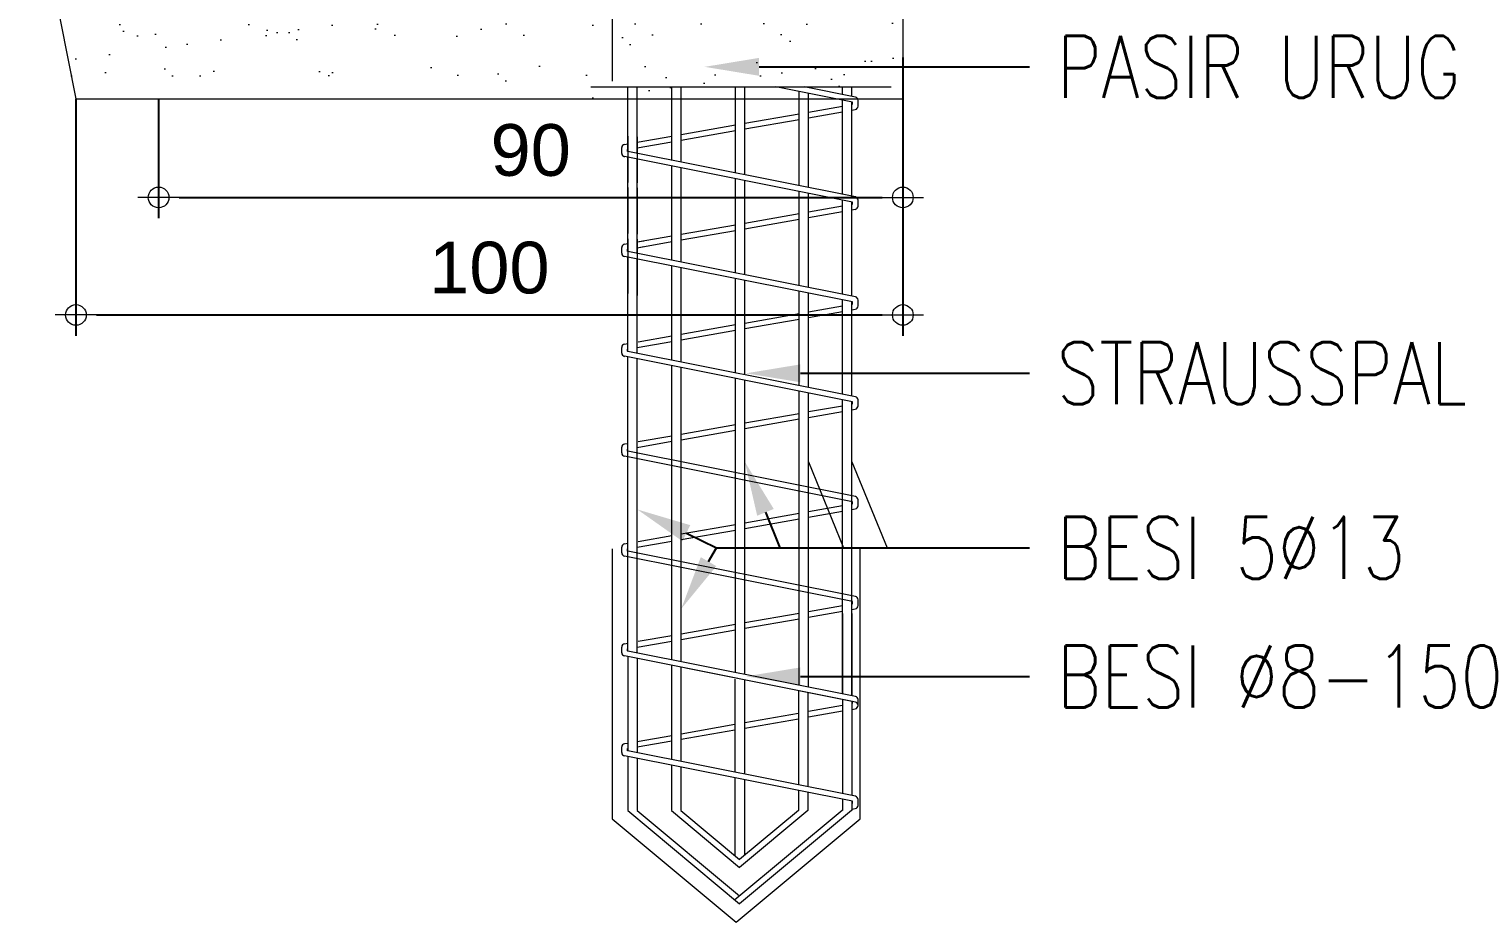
# Model space of a CAD drawing. Header units: millimetres. Extents: x -11 to 1625, y -267 to 180.
# Drawn here: x 833.01 to 840, y 18.57 to 22.89 of the extents above; entities that cross this region are included whole.
import ezdxf
from ezdxf import colors
from ezdxf.entities.mleader import LeaderData, LeaderLine
from ezdxf.math import Vec2, Vec3

# ---------------------------------------------------------------- set-up
doc = ezdxf.new("R2010")
doc.units = ezdxf.units.MM
doc.linetypes.add('DASHDOT', pattern=[1, 0.5, -0.25, 0, -0.25])
for name, color, linetype, lineweight in [('ars', 11, 'Continuous', 5), ('ARSIR BETON', 47, 'Continuous', 5), ('dinding', 5, 'Continuous', 15), ('TEXT KETERANGAN', 7, 'Continuous', 9), ('u', 6, 'Continuous', 20)]:
    doc.layers.add(name, color=color, linetype=linetype, lineweight=lineweight)
doc.styles.add('ATTR', font='romans.shx', dxfattribs={"width": 0.8, "height": 1.735066})
doc.styles.get("Standard").update_dxf_attribs({"font": 'ARIALUNI.TTF'})
doc.dimstyles.new('SK-25', dxfattribs={"dimtxt": 0.25, "dimasz": 0.1, "dimexe": 0.1, "dimexo": 0, "dimgap": 0.1, "dimtad": 1, "dimdec": 0, "dimlfac": 25, "dimzin": 12, "dimdsep": 46, "dimtxsty": 'Standard', "dimblk": 'BULAT', "dimcen": 0.1, "dimclrd": 256, "dimadec": 0, "dimazin": 3, "dimtfac": 1, "dimtdec": 0, "dimtofl": 0, "dimtmove": 0, "dimatfit": 3, "dimldrblk": 'BULAT', "dimfxl": 0, "dimtolj": 1, "dimtzin": 0, "dimarcsym": 0})

# ---------------------------------------------------------------- blocks, each defined once
blk = doc.blocks.new('BULAT')
for p, q in [((0, -1), (0, 1)), ((-1, 0), (1, 0))]:
    blk.add_line(p, q)
blk.add_circle((0, 0), 0.5)
blk = doc.blocks.new('*D869')
at = {"layer": 'Defpoints', "color": 0}
for p in [(837.2398, 22.7558), (833.6375, 22.5558), (837.2398, 22.0783)]:
    blk.add_point(p, dxfattribs=at)
at = {"layer": 'u', "color": 0, "lineweight": -2}
for p, q in [((837.2398, 22.7558), (837.2398, 21.9783)), ((833.6375, 22.5558), (833.6375, 21.9783))]:
    blk.add_line(p, q, dxfattribs=at)
at = {"layer": 'u', "lineweight": -2}
blk.add_line((833.7375, 22.0783), (837.1398, 22.0783), dxfattribs=at)
at = {"layer": 'u', "lineweight": -2, "xscale": 0.1, "yscale": 0.1, "zscale": 0.1, "rotation": 180}
blk.add_blockref('BULAT', (833.6375, 22.0783), dxfattribs=at)
at = {"layer": 'u', "lineweight": -2, "xscale": 0.1, "yscale": 0.1, "zscale": 0.1}
blk.add_blockref('BULAT', (837.2398, 22.0783), dxfattribs=at)
at = {"layer": 'u', "color": 0, "insert": (835.4386, 22.3061), "char_height": 0.25, "attachment_point": 5}
blk.add_mtext('\\A1;90', dxfattribs=at)
blk = doc.blocks.new('*D870')
at = {"layer": 'Defpoints', "color": 0}
for p in [(833.2372, 22.5558), (837.2398, 22.5558), (837.2398, 21.5096)]:
    blk.add_point(p, dxfattribs=at)
at = {"layer": 'u', "color": 0, "lineweight": -2}
for p, q in [((833.2372, 22.5558), (833.2372, 21.4096)), ((837.2398, 22.5558), (837.2398, 21.4096))]:
    blk.add_line(p, q, dxfattribs=at)
at = {"layer": 'u', "lineweight": -2}
blk.add_line((833.3372, 21.5096), (837.1398, 21.5096), dxfattribs=at)
at = {"layer": 'u', "lineweight": -2, "xscale": 0.1, "yscale": 0.1, "zscale": 0.1, "rotation": 180}
blk.add_blockref('BULAT', (833.2372, 21.5096), dxfattribs=at)
at = {"layer": 'u', "lineweight": -2, "xscale": 0.1, "yscale": 0.1, "zscale": 0.1}
blk.add_blockref('BULAT', (837.2398, 21.5096), dxfattribs=at)
at = {"layer": 'u', "color": 0, "insert": (835.2385, 21.7373), "char_height": 0.25, "attachment_point": 5}
blk.add_mtext('\\A1;100', dxfattribs=at)
blk = doc.blocks.new('STRAUS2')
at = {"layer": 'ars'}
for p, q in [((-0.1315, -1.8601), (-0.1315, -1.7819)), ((-0.1201, -1.8624), (-0.1201, -1.7819)), ((-0.0784, -1.8707), (-0.0784, -1.7819)), ((-0.0669, -1.873), (-0.0669, -1.7819)), ((-0.0014, -1.8861), (-0.0014, -1.7819)), ((0.01, -1.8883), (0.01, -1.7819)), ((0.1401, -1.8004), (0.0477, -1.7819)), ((0.0756, -1.9014), (0.0756, -1.7875)), ((0.1438, -1.7942), (0.082, -1.7819)), ((0.087, -1.9037), (0.087, -1.7897)), ((0.1281, -1.7911), (0.1281, -1.7819)), ((0.1281, -1.9119), (0.1281, -1.798)), ((0.1396, -1.7934), (0.1396, -1.7819)), ((0.147, -1.8052), (0.147, -1.7981)), ((0.01, -1.8258), (0.0756, -1.8143)), ((0.087, -1.8123), (0.1281, -1.805)), ((0.087, -1.8191), (0.1281, -1.8119)), ((0.1396, -1.9142), (0.1396, -1.8002)), ((0.1396, -1.803), (0.1401, -1.8029)), ((0.1396, -1.8099), (0.1437, -1.8091)), ((0.1401, -1.8029), (0.1401, -1.8004)), ((-0.0669, -1.8393), (-0.0014, -1.8278)), ((0.01, -1.8326), (0.0756, -1.8211)), ((-0.1356, -1.8514), (-0.1315, -1.8506)), ((-0.1315, -1.8416), (-0.1315, -1.8973)), ((-0.1201, -1.8486), (-0.0784, -1.8413)), ((-0.1201, -1.8421), (-0.1201, -1.8978)), ((-0.1201, -1.8555), (-0.0784, -1.8481)), ((-0.0669, -1.8461), (-0.0014, -1.8346)), ((-0.1389, -1.8623), (-0.1389, -1.8553)), ((-0.1315, -1.8669), (-0.1356, -1.8662)), ((-0.1321, -1.86), (-0.1321, -1.8574)), ((-0.1321, -1.86), (-0.1321, -1.8574)), ((-0.1321, -1.8576), (-0.1315, -1.8575)), ((-0.1315, -1.8601), (-0.1321, -1.86)), ((-0.1315, -1.8601), (-0.1321, -1.86)), ((0.1438, -1.915), (-0.1315, -1.8601)), ((0.1401, -1.9211), (-0.1315, -1.8669)), ((-0.1315, -1.9809), (-0.1315, -1.8669)), ((-0.1201, -1.9832), (-0.1201, -1.8692)), ((-0.0784, -1.9915), (-0.0784, -1.8775)), ((-0.0669, -1.9938), (-0.0669, -1.8798)), ((-0.1315, -1.9036), (-0.1315, -1.9593)), ((-0.0014, -2.0068), (-0.0014, -1.8929)), ((0.01, -2.0091), (0.01, -1.8952)), ((-0.1315, -1.9177), (-0.1315, -1.9593)), ((-0.1201, -1.9041), (-0.1201, -1.9598)), ((-0.1201, -1.92), (-0.1201, -1.9598)), ((0.0756, -2.0222), (0.0756, -1.9083)), ((0.087, -2.0245), (0.087, -1.9105)), ((0.1281, -2.0327), (0.1281, -1.9188)), ((0.1396, -2.035), (0.1396, -1.921)), ((0.1401, -1.9237), (0.1401, -1.9211)), ((0.147, -1.926), (0.147, -1.9189)), ((0.01, -1.9466), (0.0756, -1.9351)), ((0.087, -1.9331), (0.1281, -1.9258)), ((0.087, -1.9399), (0.1281, -1.9327)), ((0.1396, -1.9238), (0.1401, -1.9237)), ((0.1396, -1.9307), (0.1437, -1.9299)), ((-0.0669, -1.9601), (-0.0014, -1.9486)), ((-0.0669, -1.9669), (-0.0014, -1.9554)), ((0.01, -1.9534), (0.0756, -1.9419)), ((-0.1356, -1.9722), (-0.1315, -1.9714)), ((-0.1315, -1.9656), (-0.1315, -2.0317)), ((-0.1201, -1.9694), (-0.0784, -1.9621)), ((-0.1201, -1.9661), (-0.1201, -2.034)), ((-0.1201, -1.9694), (-0.1122, -1.968)), ((-0.1201, -1.9763), (-0.0784, -1.9689)), ((-0.1389, -1.9831), (-0.1389, -1.9761)), ((-0.1315, -1.9877), (-0.1356, -1.987)), ((-0.1321, -1.9808), (-0.1321, -1.9782)), ((-0.1321, -1.9808), (-0.1321, -1.9782)), ((-0.1321, -1.9784), (-0.1315, -1.9783)), ((-0.1315, -1.9809), (-0.1321, -1.9808)), ((-0.1315, -1.9809), (-0.1321, -1.9808)), ((0.1438, -2.0358), (-0.1315, -1.9809)), ((0.1401, -2.0419), (-0.1315, -1.9877)), ((-0.1315, -2.1017), (-0.1315, -1.9877)), ((-0.1201, -1.9763), (-0.1122, -1.9749)), ((-0.1201, -2.104), (-0.1201, -1.99)), ((-0.0784, -2.1123), (-0.0784, -1.9983)), ((-0.0669, -2.1146), (-0.0669, -2.0006)), ((-0.0014, -2.1276), (-0.0014, -2.0137)), ((0.01, -2.1299), (0.01, -2.016)), ((0.0756, -2.143), (0.0756, -2.0291)), ((0.087, -2.1453), (0.087, -2.0313)), ((0.1281, -2.0935), (0.1281, -2.0396)), ((0.1396, -2.0935), (0.1396, -2.0418)), ((0.1401, -2.0445), (0.1401, -2.0419)), ((0.147, -2.0468), (0.147, -2.0397)), ((0.01, -2.0674), (0.0756, -2.0559)), ((0.087, -2.0539), (0.1281, -2.0466)), ((0.087, -2.0607), (0.1281, -2.0535)), ((0.1396, -2.0446), (0.1401, -2.0445)), ((0.1396, -2.0515), (0.1437, -2.0507)), ((-0.0669, -2.0809), (-0.0014, -2.0694)), ((-0.0669, -2.0877), (-0.0014, -2.0762)), ((0.01, -2.0742), (0.0756, -2.0627)), ((-0.1356, -2.0929), (-0.1315, -2.0922)), ((-0.1315, -2.1017), (-0.1315, -2.0945)), ((-0.1201, -2.0971), (-0.0784, -2.0897)), ((-0.119, -2.09), (-0.0784, -2.0829)), ((0.1281, -2.1535), (0.1281, -2.0935)), ((0.1396, -2.1558), (0.1396, -2.0935)), ((-0.1389, -2.1038), (-0.1389, -2.0969)), ((0.1401, -2.1627), (-0.1357, -2.1077)), ((-0.1321, -2.1016), (-0.1321, -2.099)), ((-0.1321, -2.1016), (-0.1321, -2.099)), ((-0.1321, -2.0992), (-0.1315, -2.0991)), ((-0.1315, -2.1017), (-0.1321, -2.1016)), ((-0.1315, -2.1017), (-0.1321, -2.1016)), ((0.1438, -2.1566), (-0.1315, -2.1017)), ((-0.1315, -2.4641), (-0.1315, -2.1085)), ((-0.1201, -2.4663), (-0.1201, -2.1108)), ((-0.0784, -2.4747), (-0.0784, -2.1191)), ((-0.0669, -2.477), (-0.0669, -2.1214)), ((-0.0014, -2.49), (-0.0014, -2.1345)), ((0.01, -2.4923), (0.01, -2.1368)), ((0.0756, -2.5054), (0.0756, -2.1499)), ((0.087, -2.5077), (0.087, -2.1521)), ((0.1281, -2.5159), (0.1281, -2.1604)), ((0.1396, -2.5182), (0.1396, -2.1626)), ((0.1396, -2.1654), (0.1401, -2.1653)), ((0.1401, -2.1653), (0.1401, -2.1627)), ((0.147, -2.1676), (0.147, -2.1605)), ((0.01, -2.1882), (0.0756, -2.1767)), ((0.087, -2.1746), (0.1281, -2.1674)), ((0.087, -2.1815), (0.1281, -2.1743)), ((0.1396, -2.1723), (0.1437, -2.1715)), ((-0.0669, -2.2017), (-0.0014, -2.1902)), ((-0.0669, -2.2085), (-0.0014, -2.197)), ((0.01, -2.195), (0.0756, -2.1835)), ((-0.1389, -2.2246), (-0.1389, -2.2177)), ((-0.1389, -2.2246), (-0.1389, -2.2177)), ((-0.1356, -2.2137), (-0.1315, -2.213)), ((-0.1315, -2.2225), (-0.1315, -2.2153)), ((-0.1201, -2.2179), (-0.0784, -2.2105)), ((-0.119, -2.2108), (-0.0784, -2.2037)), ((0.1281, -2.2743), (0.1281, -2.2143)), ((0.1396, -2.2766), (0.1396, -2.2143)), ((0.1401, -2.2835), (-0.1357, -2.2285)), ((-0.1321, -2.2224), (-0.1321, -2.2198)), ((-0.1321, -2.2224), (-0.1321, -2.2198)), ((-0.1321, -2.22), (-0.1315, -2.2199)), ((-0.1315, -2.2225), (-0.1321, -2.2224)), ((-0.1315, -2.2225), (-0.1321, -2.2224)), ((0.1438, -2.2774), (-0.1315, -2.2225)), ((0.1396, -2.2862), (0.1401, -2.2861)), ((0.1401, -2.2861), (0.1401, -2.2835)), ((0.147, -2.2884), (0.147, -2.2813)), ((0.01, -2.309), (0.0756, -2.2975)), ((0.01, -2.3158), (0.0756, -2.3043)), ((0.087, -2.2954), (0.1281, -2.2882)), ((0.087, -2.3023), (0.1281, -2.2951)), ((0.1396, -2.2931), (0.1437, -2.2923)), ((-0.0669, -2.3225), (-0.0014, -2.311)), ((-0.0669, -2.3293), (-0.0014, -2.3178)), ((-0.1389, -2.3454), (-0.1389, -2.3385)), ((-0.1389, -2.3454), (-0.1389, -2.3385)), ((-0.1356, -2.3345), (-0.1315, -2.3338)), ((-0.1315, -2.3433), (-0.1315, -2.3361)), ((-0.1201, -2.3387), (-0.0784, -2.3313)), ((-0.119, -2.3316), (-0.0784, -2.3245)), ((0.1281, -2.3951), (0.1281, -2.3351)), ((0.1396, -2.3974), (0.1396, -2.3351)), ((0.1401, -2.4043), (-0.1357, -2.3493)), ((-0.1321, -2.3432), (-0.1321, -2.3406)), ((-0.1321, -2.3432), (-0.1321, -2.3406)), ((-0.1321, -2.3408), (-0.1315, -2.3407)), ((-0.1315, -2.3433), (-0.1321, -2.3432)), ((-0.1315, -2.3433), (-0.1321, -2.3432)), ((0.1438, -2.3982), (-0.1315, -2.3433)), ((0.087, -2.4162), (0.1281, -2.409)), ((0.1396, -2.407), (0.1401, -2.4069)), ((0.1401, -2.4069), (0.1401, -2.4043)), ((0.147, -2.4092), (0.147, -2.4021)), ((0.01, -2.4298), (0.0756, -2.4182)), ((0.01, -2.4366), (0.0756, -2.4251)), ((0.087, -2.4231), (0.1281, -2.4159)), ((0.1281, -2.4187), (0.1281, -2.5159)), ((0.1396, -2.4139), (0.1437, -2.4131)), ((0.1396, -2.4187), (0.1396, -2.5182)), ((-0.0669, -2.4433), (-0.0014, -2.4318)), ((-0.0669, -2.4501), (-0.0014, -2.4386)), ((-0.1389, -2.4662), (-0.1389, -2.4593)), ((-0.1389, -2.4662), (-0.1389, -2.4593)), ((-0.1356, -2.4553), (-0.1315, -2.4546)), ((-0.1321, -2.464), (-0.1321, -2.4614)), ((-0.1321, -2.464), (-0.1321, -2.4614)), ((-0.1321, -2.4616), (-0.1315, -2.4615)), ((-0.1315, -2.4641), (-0.1315, -2.4569)), ((-0.1201, -2.4595), (-0.0784, -2.4521)), ((-0.119, -2.4524), (-0.0784, -2.4453)), ((0.1281, -2.5159), (0.1281, -2.4559)), ((0.1396, -2.5182), (0.1396, -2.4559)), ((0.1401, -2.5251), (-0.1357, -2.4701)), ((-0.1315, -2.4641), (-0.1321, -2.464)), ((-0.1315, -2.4641), (-0.1321, -2.464)), ((0.1438, -2.519), (-0.1315, -2.4641)), ((-0.1315, -2.4709), (-0.1315, -2.5849)), ((0.1438, -2.5259), (-0.1315, -2.4709)), ((-0.1201, -2.4732), (-0.1201, -2.5871)), ((-0.0789, -2.4814), (-0.0789, -2.5953)), ((-0.0675, -2.4837), (-0.0675, -2.5976)), ((-0.002, -2.4982), (-0.002, -2.6107)), ((0.0095, -2.4987), (0.0095, -2.613)), ((0.075, -2.5121), (0.075, -2.6261)), ((0.0864, -2.5144), (0.0864, -2.6283)), ((0.087, -2.537), (0.1281, -2.5298)), ((0.1281, -2.5227), (0.1281, -2.6367)), ((0.1396, -2.525), (0.1396, -2.639)), ((0.1396, -2.5278), (0.1401, -2.5277)), ((0.1401, -2.5277), (0.1401, -2.5251)), ((0.147, -2.53), (0.147, -2.5229)), ((0.01, -2.5505), (0.075, -2.5391)), ((0.01, -2.5574), (0.075, -2.546)), ((0.087, -2.5439), (0.1281, -2.5366)), ((0.1396, -2.5347), (0.1437, -2.5339)), ((-0.1201, -2.5734), (-0.0784, -2.5661)), ((-0.0669, -2.5641), (-0.002, -2.5526)), ((-0.0669, -2.5709), (-0.002, -2.5595)), ((-0.1389, -2.587), (-0.1389, -2.5801)), ((-0.1356, -2.5761), (-0.1315, -2.5754)), ((-0.1321, -2.5848), (-0.1321, -2.5822)), ((-0.1321, -2.5848), (-0.1321, -2.5822)), ((-0.1321, -2.5824), (-0.1315, -2.5823)), ((-0.1315, -2.5849), (-0.1321, -2.5848)), ((-0.1315, -2.5849), (-0.1321, -2.5848)), ((0.1438, -2.6398), (-0.1315, -2.5849)), ((-0.1201, -2.5802), (-0.0784, -2.5729)), ((-0.1315, -2.5917), (-0.1356, -2.591)), ((0.1401, -2.6459), (-0.1315, -2.5917)), ((-0.1315, -2.5917), (-0.1315, -2.657)), ((-0.1201, -2.594), (-0.1201, -2.657)), ((-0.0789, -2.6022), (-0.0789, -2.657)), ((-0.0675, -2.6045), (-0.0675, -2.657)), ((-0.002, -2.6176), (-0.002, -2.7116)), ((0.0095, -2.6198), (0.0095, -2.7116)), ((0.075, -2.6329), (0.075, -2.657)), ((0.0864, -2.6352), (0.0864, -2.657)), ((0.1281, -2.6435), (0.1281, -2.657)), ((0.1396, -2.6458), (0.1396, -2.657)), ((0.1396, -2.6486), (0.1401, -2.6485)), ((0.1396, -2.6554), (0.1437, -2.6547)), ((0.1401, -2.6485), (0.1401, -2.6459)), ((0.147, -2.6508), (0.147, -2.6437)), ((-0.1315, -2.657), (0.0037, -2.7697)), ((-0.1201, -2.657), (0.0037, -2.7602)), ((-0.0789, -2.657), (0.0037, -2.7258)), ((-0.0675, -2.657), (0.0037, -2.7163)), ((0.1276, -2.657), (-0.002, -2.7649)), ((0.139, -2.657), (0.0037, -2.7697)), ((0.0864, -2.657), (0.0037, -2.7258)), ((0.075, -2.657), (0.0037, -2.7163))]:
    blk.add_line(p, q, dxfattribs=at)
at = {"layer": 'ars', "linetype": 'DASHDOT'}
for points in [[(-0.15, -1.7748), (-0.15, 0), (0.15, 0), (0.15, -1.7748)], [(-0.1762, -1.7819), (0.1871, -1.7819)], [(-0.1506, -2.3405), (-0.1506, -2.667), (-0.0006, -2.792), (0.1494, -2.667), (0.1494, -2.3405)]]:
    blk.add_lwpolyline(points, dxfattribs=at)
at = {"layer": 'ars'}
for centre, start, end in [((0.143, -1.7981), 0, 78.7118), ((0.143, -1.8052), 279.9625, 0), ((-0.1349, -1.8553), 99.9625, 180), ((-0.1349, -1.8623), 180, 260.0375), ((0.143, -1.9189), 0, 78.7118), ((0.143, -1.926), 279.9625, 0), ((-0.1349, -1.9761), 99.9625, 180), ((-0.1349, -1.9831), 180, 260.0375), ((0.143, -2.0397), 0, 78.7118), ((0.143, -2.0468), 279.9625, 0), ((-0.1349, -2.0969), 99.9625, 180), ((-0.1349, -2.1038), 180, 258.7118), ((0.143, -2.1605), 0, 78.7118), ((0.143, -2.1676), 279.9625, 0), ((-0.1349, -2.2177), 99.9625, 180), ((-0.1349, -2.2246), 180, 258.7118), ((-0.1349, -2.2246), 180, 258.7118), ((0.143, -2.2813), 0, 78.7118), ((0.143, -2.2884), 279.9625, 0), ((-0.1349, -2.3385), 99.9625, 180), ((-0.1349, -2.3454), 180, 258.7118), ((-0.1349, -2.3454), 180, 258.7118), ((0.143, -2.4092), 279.9625, 0), ((0.143, -2.4021), 0, 78.7118), ((-0.1349, -2.4593), 99.9625, 180), ((-0.1349, -2.4662), 180, 258.7118), ((-0.1349, -2.4662), 180, 258.7118), ((0.143, -2.53), 279.9625, 0), ((0.143, -2.5229), 0, 78.7118), ((0.143, -2.5298), 0, 78.7118), ((-0.1349, -2.5801), 99.9625, 180), ((-0.1349, -2.587), 180, 260.0375), ((0.143, -2.6508), 279.9625, 0), ((0.143, -2.6437), 0, 78.7118)]:
    blk.add_arc(centre, 0.00399, start, end, dxfattribs=at)

msp = doc.modelspace()

# ---------------------------------------------------------------- hatches: boundary and pattern name
at = {"layer": 'ARSIR BETON'}
h = msp.add_hatch(dxfattribs=at)
h.set_pattern_fill('AR-SAND', color=256, scale=0.200151, style=0)
h.set_pattern_definition([(37.5, (810.17395, 8.8294), (-0.0126082, 0.385656), [0, -0.3042298, 0, -0.340257, 0, -0.3252457]), (7.5, (810.17395, 8.8294), (0.354223, 0.564856), [0, -0.164124, 0, -0.274207, 0, -0.1050794]), (327.5, (809.92776, 8.8294), (0.623299, 0.0011327), [0, -0.1000756, 0, -0.360272, 0, -0.4703553]), (317.5, (809.92776, 8.8294), (0.60168, 0.175668), [0, -0.0500378, 0, -0.2361784, 0, -0.270204])])
h.paths.add_polyline_path([(833.2371532, 22.5557633), (833.1575574, 22.9560656), (837.2397988, 22.9560656), (837.2397988, 22.5557633)])

# ---------------------------------------------------------------- linework, layer by layer
at = {"layer": 'dinding'}
for p in [(837.2397988, 29.7612057), (833.2371532, 22.5557633)]:
    msp.add_line(p, (837.2397988, 22.5557633), dxfattribs=at)
msp.add_lwpolyline([(831.0246559, 24.9966333), (832.7518127, 24.9966333), (833.2371532, 22.5557633)], dxfattribs=at)
at = {"layer": 'TEXT KETERANGAN'}
for points in [[(836.7828837, 20.7990723), (836.9529361, 20.3832123)], [(836.9932229, 20.7990723), (837.1632753, 20.3832123)]]:
    msp.add_lwpolyline(points, dxfattribs=at)

# ---------------------------------------------------------------- block references
at = {"xscale": 4, "yscale": 4, "zscale": 4}
msp.add_blockref('STRAUS2', (836.4349711, 29.7404688), dxfattribs=at)

# ---------------------------------------------------------------- dimensions: what is measured, and where the dimension line sits
at = {"layer": 'u'}
for base, p1, p2, picture, middle in [((837.2397988, 22.0783373), (833.6374555, 22.5557633), (837.2397988, 22.7557633), '*D869', (835.4386272, 22.3060658)), ((837.2397988, 21.5095729), (833.2371532, 22.5557633), (837.2397988, 22.5557633), '*D870', (835.238476, 21.7373014))]:
    dim = msp.add_linear_dim(base=base, p1=p1, p2=p2, dimstyle='SK-25', dxfattribs=at)
    dim.commit()
    dim.dimension.update_dxf_attribs({"geometry": picture, "text_midpoint": middle})

# ---------------------------------------------------------------- leaders
at = {"layer": 'TEXT KETERANGAN'}
ml = msp.add_multileader_mtext('Standard', dxfattribs=at)
ml.set_content('{\\C90;PASIR URUG}', color=256, style='ATTR')
ml.set_leader_properties()
ml.build(insert=Vec2(0, 0))
ml.multileader.update_dxf_attribs({"text_left_attachment_type": 2, "text_right_attachment_type": 2, "dogleg_length": 2.367, "arrow_head_size": 0.2637542})
ctx = ml.context
ctx.base_point, ctx.char_height, ctx.arrow_head_size, ctx.landing_gap_size, ctx.plane_origin = Vec3(837.8534853, 22.7101278), 0.3, 0.2637542, 0.1318771, Vec3(840.6602713, 21.8059934)
ctx.left_attachment, ctx.right_attachment = 2, 2
notes = []
notes.append((ctx, [(0, (1, 1, 0), (836.8580245, 22.7101278), (1, 0), 0.9954608, [(0, [(836.2805379, 22.7101278)], 0, [])])]))
ctx.mtext.insert, ctx.mtext.flow_direction = Vec3(837.9853624, 22.8601278), 5
ml = msp.add_multileader_mtext('Standard', dxfattribs=at)
ml.set_content('{\\C90;STRAUSSPAL %%C30cm P=3m}', color=256, style='ATTR')
ml.set_leader_properties()
ml.build(insert=Vec2(0, 0))
ml.multileader.update_dxf_attribs({"text_left_attachment_type": 2, "text_right_attachment_type": 2, "dogleg_length": 2.367, "arrow_head_size": 0.2637542})
ctx = ml.context
ctx.base_point, ctx.char_height, ctx.arrow_head_size, ctx.landing_gap_size, ctx.plane_origin = Vec3(837.8534853, 21.2274406), 0.3, 0.2637542, 0.1318771, Vec3(840.8604225, 20.3233062)
ctx.left_attachment, ctx.right_attachment = 2, 2
notes.append((ctx, [(0, (1, 1, 0), (837.0581757, 21.2274406), (1, 0), 0.7953097, [(0, [(836.4806891, 21.2274406)], 0, [])])]))
ctx.mtext.insert, ctx.mtext.flow_direction = Vec3(837.9853624, 21.3774406), 5
ml = msp.add_multileader_mtext('Standard', dxfattribs=at)
ml.set_content('{\\C90;BESI 5%%C13}', color=256, style='ATTR')
ml.set_leader_properties()
ml.build(insert=Vec2(0, 0))
ml.multileader.update_dxf_attribs({"text_left_attachment_type": 2, "text_right_attachment_type": 2, "dogleg_length": 2.367, "arrow_head_size": 0.2637542})
ctx = ml.context
ctx.base_point, ctx.char_height, ctx.arrow_head_size, ctx.landing_gap_size, ctx.plane_origin = Vec3(837.8534853, 20.3832123), 0.3, 0.2637542, 0.1318771, Vec3(840.8604225, 19.4790779)
ctx.left_attachment, ctx.right_attachment = 2, 2
notes.append((ctx, [(0, (1, 1, 0), (836.6450875, 20.3832123), (1, 0), 1.2083978, [(0, [(836.4750351, 20.7990723)], 0, [])])]))
ctx.mtext.insert, ctx.mtext.flow_direction = Vec3(837.9853624, 20.5332123), 5
ml = msp.add_multileader_mtext('Standard', dxfattribs=at)
ml.set_content('{\\C90;BESI 5%%C13}', color=256, style='ATTR')
ml.set_leader_properties()
ml.build(insert=Vec2(0, 0))
ml.multileader.update_dxf_attribs({"text_left_attachment_type": 2, "text_right_attachment_type": 2, "dogleg_length": 2.367, "arrow_head_size": 0.2637542})
ctx = ml.context
ctx.base_point, ctx.char_height, ctx.arrow_head_size, ctx.landing_gap_size, ctx.plane_origin = Vec3(837.8534853, 20.3832123), 0.3, 0.2637542, 0.1318771, Vec3(840.8604225, 19.4790779)
ctx.left_attachment, ctx.right_attachment = 2, 2
notes.append((ctx, [(0, (1, 1, 0), (836.3379173, 20.3832123), (1, 0), 1.515568, [(0, [(835.9545923, 20.5688409)], 0, [])])]))
ctx.mtext.insert, ctx.mtext.flow_direction = Vec3(837.9853624, 20.5332123), 5
ml = msp.add_multileader_mtext('Standard', dxfattribs=at)
ml.set_content('{\\C90;BESI 5%%C13}', color=256, style='ATTR')
ml.set_leader_properties()
ml.build(insert=Vec2(0, 0))
ml.multileader.update_dxf_attribs({"text_left_attachment_type": 2, "text_right_attachment_type": 2, "dogleg_length": 2.367, "arrow_head_size": 0.2637542})
ctx = ml.context
ctx.base_point, ctx.char_height, ctx.arrow_head_size, ctx.landing_gap_size, ctx.plane_origin = Vec3(837.8534853, 20.3832123), 0.3, 0.2637542, 0.1318771, Vec3(840.8604225, 19.4790779)
ctx.left_attachment, ctx.right_attachment = 2, 2
notes.append((ctx, [(0, (1, 1, 0), (836.3379173, 20.3832123), (1, 0), 1.515568, [(0, [(836.1671865, 20.0881187)], 0, [])])]))
ctx.mtext.insert, ctx.mtext.flow_direction = Vec3(837.9853624, 20.5332123), 5
ml = msp.add_multileader_mtext('Standard', dxfattribs=at)
ml.set_content('{\\C90;BESI %%C8-150}', color=256, style='ATTR')
ml.set_leader_properties()
ml.build(insert=Vec2(0, 0))
ml.multileader.update_dxf_attribs({"text_left_attachment_type": 2, "text_right_attachment_type": 2, "dogleg_length": 2.367, "arrow_head_size": 0.2637542})
ctx = ml.context
ctx.base_point, ctx.char_height, ctx.arrow_head_size, ctx.landing_gap_size, ctx.plane_origin = Vec3(837.8534853, 19.7613823), 0.3, 0.2637542, 0.1318771, Vec3(840.8604225, 18.8572479)
ctx.left_attachment, ctx.right_attachment = 2, 2
notes.append((ctx, [(0, (1, 1, 0), (837.0581757, 19.7613823), (1, 0), 0.7953097, [(0, [(836.4806891, 19.7613823)], 0, [])])]))
ctx.mtext.insert, ctx.mtext.flow_direction = Vec3(837.9853624, 19.9113823), 5
for ctx, leaders in notes:
    for number, flags, end, landing, length, lines in leaders:
        leader = LeaderData()
        leader.index, (leader.has_last_leader_line, leader.has_dogleg_vector, leader.attachment_direction) = number, flags
        leader.last_leader_point, leader.dogleg_vector, leader.dogleg_length = Vec3(end), Vec3(landing), length
        for number, points, colour, breaks in lines:
            line = LeaderLine()
            line.index, line.vertices, line.color, line.breaks = number, Vec3.list(points), colors.encode_raw_color(colour), breaks
            leader.lines.append(line)
        ctx.leaders.append(leader)

doc.saveas('drawing.dxf')
